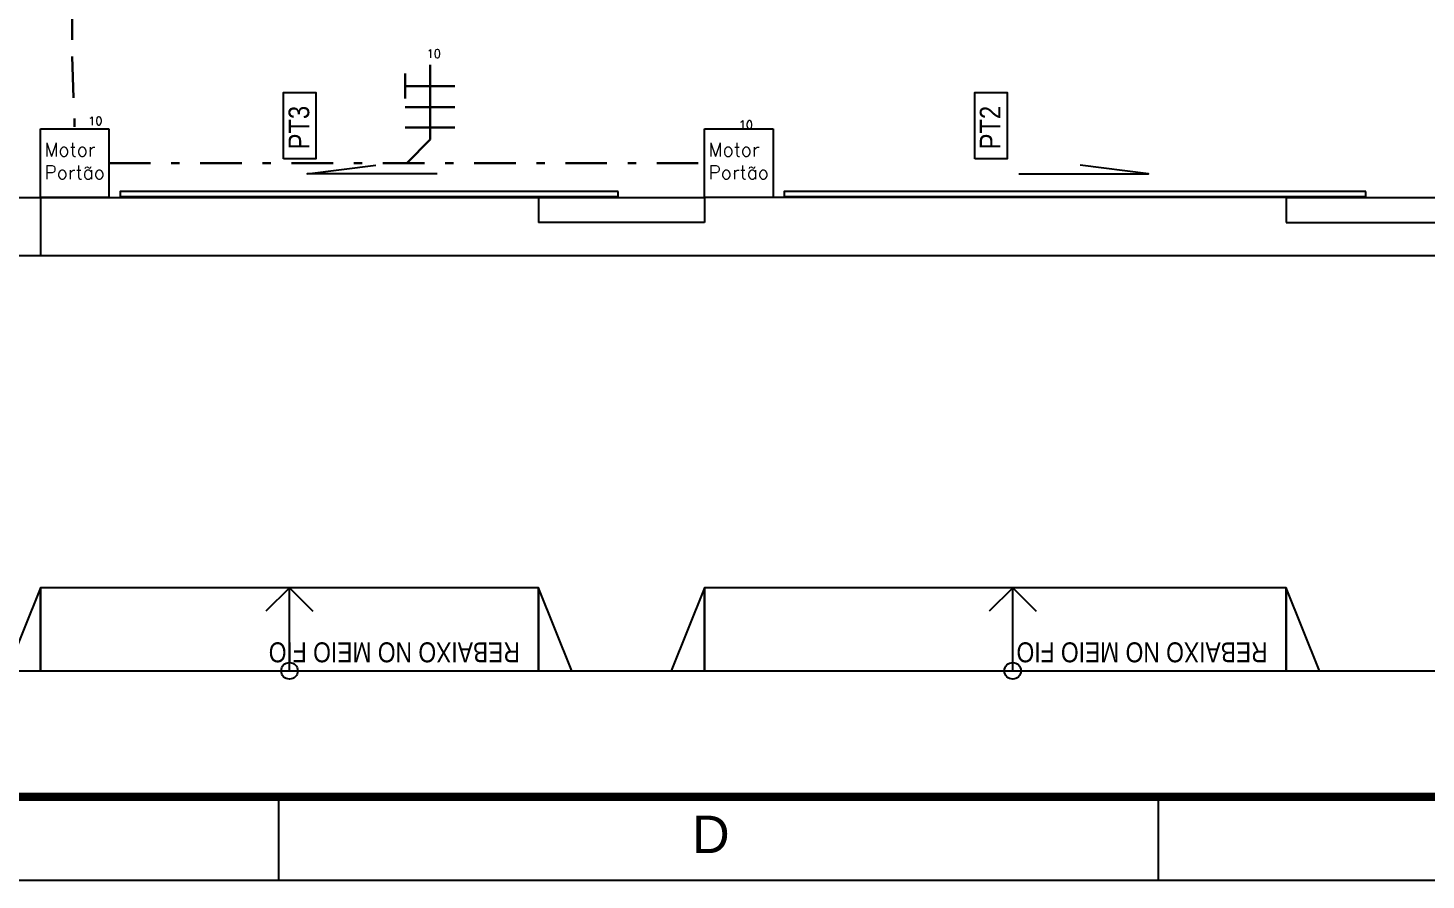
# Model space of a CAD drawing. Header units: millimetres. Extents: x 2718 to 3327, y 272 to 594.
# Drawn here: x 3140.6 to 3157.44, y 409.17 to 419.43 of the extents above; entities that cross this region are included whole.
import ezdxf
from ezdxf.enums import TextEntityAlignment as Align

# ---------------------------------------------------------------- set-up
doc = ezdxf.new("R2010")
doc.units = ezdxf.units.MM
doc.header["$MEASUREMENT"] = 0
doc.linetypes.add('CONTINU', pattern=[0])
doc.linetypes.add('DASHDOT', pattern=[1, 0.5, -0.25, 0, -0.25])
doc.layers.add('Eletroduto_Piso', color=32, linetype='DASHDOT', lineweight=30)
doc.layers.add('Motores', color=10, linetype='CONTINUOUS', lineweight=30)
for name, color, linetype in [('HIDROSSANITÁRIO', 8, 'CONTINUOUS'), ('Motor', 2, 'CONTINUOUS'), ("PRANCHA - PROJETU'S", 7, 'CONTINUOUS')]:
    doc.layers.add(name, color=color, linetype=linetype)
doc.styles.add('ARIAL', font='arial.ttf', dxfattribs={"height": 2})
doc.styles.add('F2', font='ARIALN.TTF')
doc.styles.add('ROMANS', font='romans.shx', dxfattribs={"height": 0.1})

# ---------------------------------------------------------------- blocks, each defined once
blk = doc.blocks.new('ADFSGASDFG')
at = {"layer": "PRANCHA - PROJETU'S", "color": 1}
for p, q in [((296.578, 48.946), (296.578, 47.946)), ((307.178, 48.946), (307.178, 47.946)), ((307.178, 48.946), (307.178, 47.946))]:
    blk.add_line(p, q, dxfattribs=at)
blk.add_lwpolyline([(276.578, 47.946), (360.678, 47.946), (360.678, 107.346), (276.578, 107.346)], close=True, dxfattribs=at)
at = {"layer": "PRANCHA - PROJETU'S", "color": 4, "const_width": 0.1}
blk.add_lwpolyline([(279.078, 106.346), (359.678, 106.346), (359.678, 48.946), (279.078, 48.946)], close=True, dxfattribs=at)
at = {"layer": "PRANCHA - PROJETU'S", "color": 50, "linetype": 'Continuous', "style": 'ARIAL'}
blk.add_text('D', height=0.45, dxfattribs=at).set_placement((301.788, 48.496), align=Align.MIDDLE)

msp = doc.modelspace()

# ---------------------------------------------------------------- linework, layer by layer
at = {"layer": 'Eletroduto_Piso', "lineweight": 30}
for p, q in [((3141.127, 442.882), (3141.127, 419.085)), ((3141.127, 419.085), (3141.159, 418.211, 0.238)), ((3141.571, 417.798, 0.238), (3148.746, 417.798, 0.204))]:
    msp.add_line(p, q, dxfattribs=at)
at = {"layer": 'HIDROSSANITÁRIO', "color": 8, "linetype": 'Continuous'}
for p, q in [((3140.446, 417.386, 0.034), (3140.746, 417.386, 0.034)), ((3140.746, 417.386, 1.006), (3140.746, 416.686, 1.58)), ((3140.746, 417.386, 1.006), (3146.746, 417.386, 1.006)), ((3146.746, 417.386, 1.006), (3146.746, 417.086, 1.006)), ((3146.746, 417.386, 1.006), (3148.746, 417.386, 0.204)), ((3155.753, 417.386), (3148.746, 417.386, 0.204)), ((3148.746, 417.386, 1.006), (3148.746, 417.086, 1.006)), ((3155.753, 417.386, 0.972), (3155.753, 417.086, 0.972)), ((3155.753, 417.386), (3158.613, 417.386, 0.972)), ((3148.746, 417.086, 0.204), (3146.746, 417.086, 0.259)), ((3155.753, 417.086), (3158.613, 417.086)), ((3139.346, 416.686, 0.609), (3140.746, 416.686, 0.609)), ((3140.746, 416.686, -0.363), (3160.613, 416.686, 1.047)), ((3129.661, 411.686), (3171.661, 411.686))]:
    msp.add_line(p, q, dxfattribs=at)
at = {"layer": 'HIDROSSANITÁRIO', "color": 8}
for p, q in [((3143.746, 412.686), (3143.463, 412.403)), ((3143.746, 412.686), (3144.029, 412.403)), ((3152.458, 412.686), (3152.175, 412.403)), ((3152.458, 412.686), (3152.741, 412.403))]:
    msp.add_line(p, q, dxfattribs=at)
at = {"layer": 'HIDROSSANITÁRIO', "color": 8, "linetype": 'CONTINU'}
for p, q in [((3143.746, 411.686, -0.469), (3143.746, 412.686)), ((3152.458, 411.686, -0.469), (3152.458, 412.686))]:
    msp.add_line(p, q, dxfattribs=at)
at = {"layer": 'HIDROSSANITÁRIO', "color": 8}
for points in [[(3143.673, 417.85), (3143.673, 418.65), (3144.062, 418.65), (3144.062, 417.85)], [(3152.001, 417.85), (3152.001, 418.65), (3152.39, 418.65), (3152.39, 417.85)], [(3156.712, 417.456), (3149.705, 417.456), (3149.705, 417.396), (3156.712, 417.396)]]:
    msp.add_lwpolyline(points, close=True, dxfattribs=at)
for points in [[(3145.524, 417.67), (3143.959, 417.67), (3144.786, 417.776)], [(3152.532, 417.67), (3154.096, 417.67), (3153.27, 417.776)]]:
    msp.add_lwpolyline(points, dxfattribs=at)
at = {"layer": 'HIDROSSANITÁRIO', "color": 8, "elevation": 0.055}
msp.add_lwpolyline([(3147.705, 417.456), (3141.705, 417.456), (3141.705, 417.396), (3147.705, 417.396)], close=True, dxfattribs=at)
at = {"layer": 'HIDROSSANITÁRIO', "color": 8, "linetype": 'Continuous'}
for points in [[(3147.146, 411.686), (3146.746, 412.686), (3146.746, 411.686), (3146.746, 412.686), (3140.746, 412.686), (3140.746, 411.686), (3140.746, 412.686), (3140.346, 411.686)], [(3156.153, 411.686), (3155.753, 412.686), (3155.753, 411.686), (3155.753, 412.686), (3148.746, 412.686), (3148.746, 411.686), (3148.746, 412.686), (3148.346, 411.686)]]:
    msp.add_lwpolyline(points, dxfattribs=at)
at = {"layer": 'HIDROSSANITÁRIO', "color": 8}
for centre in [(3143.746, 411.686, -0.469), (3152.458, 411.686, -0.469)]:
    msp.add_circle(centre, 0.0998, dxfattribs=at)
at = {"layer": 'Motor', "ltscale": 0.25}
for p, q in [((3140.746, 417.386, 0.238), (3140.746, 418.211, 0.238)), ((3140.746, 418.211, 0.238), (3141.571, 418.211, 0.238)), ((3141.571, 418.211, 0.238), (3141.571, 417.386, 0.238)), ((3148.746, 417.386, 0.204), (3148.746, 418.211, 0.204)), ((3148.746, 418.211, 0.204), (3149.571, 418.211, 0.204)), ((3149.571, 418.211, 0.204), (3149.571, 417.386, 0.204)), ((3141.571, 417.387, 0.238), (3140.746, 417.387, 0.238)), ((3149.571, 417.387, 0.204), (3148.746, 417.387, 0.204))]:
    msp.add_line(p, q, dxfattribs=at)
at = {"layer": 'Motores', "lineweight": 30}
for p, q in [((3145.139, 418.577, 0.221), (3145.139, 418.877, 0.221)), ((3145.442, 418.082, 0.221), (3145.442, 418.983, 0.221)), ((3145.139, 418.727, 0.221), (3145.739, 418.727, 0.221)), ((3145.139, 418.474, 0.221), (3145.739, 418.474, 0.221)), ((3145.442, 418.23, 0.221), (3145.139, 418.23, 0.221)), ((3145.139, 418.23, 0.221), (3145.739, 418.23, 0.221)), ((3145.159, 417.798, 0.221), (3145.442, 418.082, 0.221))]:
    msp.add_line(p, q, dxfattribs=at)

# ---------------------------------------------------------------- block references
at = {"layer": "PRANCHA - PROJETU'S", "color": 1}
msp.add_blockref('ADFSGASDFG', (2847.034, 361.221), dxfattribs=at)

# ---------------------------------------------------------------- texts
at = {"layer": 'HIDROSSANITÁRIO', "color": 8, "linetype": 'Continuous', "style": 'F2'}
for s, p in [('PT3', (3143.735, 417.965)), ('PT2', (3152.062, 417.965))]:
    msp.add_text(s, height=0.2492, rotation=90, dxfattribs=at).set_placement(p, align=Align.TOP_LEFT)
at = {"layer": 'HIDROSSANITÁRIO', "color": 8, "style": 'F2'}
for p in [(3146.521, 412.029), (3155.529, 412.029)]:
    msp.add_text('REBAIXO NO MEIO FIO', height=0.24, rotation=180, dxfattribs=at).set_placement(p)
at = {"layer": 'Motor', "ltscale": 0.25, "char_height": 0.1651, "attachment_point": 1, "style": 'ROMANS'}
for insert in [(3140.794, 418.045, 0.238), (3148.794, 418.045, 0.204)]:
    msp.add_mtext_dynamic_manual_height_columns('Motor\\PPortão', width=0.6283, gutter_width=0.826, heights=[0], dxfattribs=dict(at, insert=insert))
at = {"layer": 'Motores', "lineweight": 30, "char_height": 0.1, "attachment_point": 1, "style": 'ROMANS'}
for heights, insert in [([0], (3145.399, 419.168)), ([0.1], (3141.321, 418.358)), ([0], (3149.159, 418.311, 0.204))]:
    msp.add_mtext_dynamic_manual_height_columns('10', width=0.21004, gutter_width=0.5, heights=heights, dxfattribs=dict(at, insert=insert))

doc.saveas('drawing.dxf')
